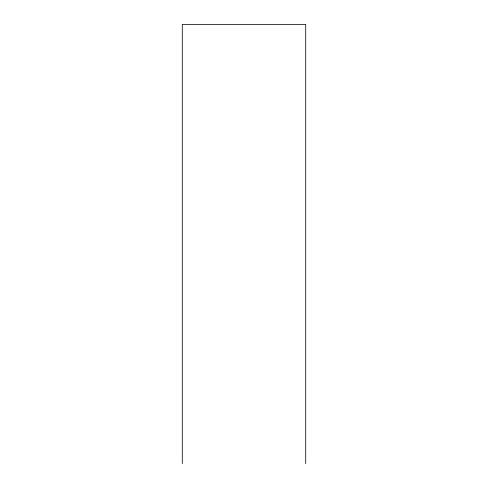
<?xml version="1.0" encoding="UTF-8"?>
<svg xmlns="http://www.w3.org/2000/svg" width="488" height="488" viewBox="0 0 488 488"><rect width="100%" height="100%" fill="white"/><g stroke="black" fill="none" stroke-linecap="round" stroke-linejoin="round"><path stroke-width="0.73" d="M305.714 463.6L305.714 24.4L182.286 24.4L182.286 463.6"/></g></svg>
